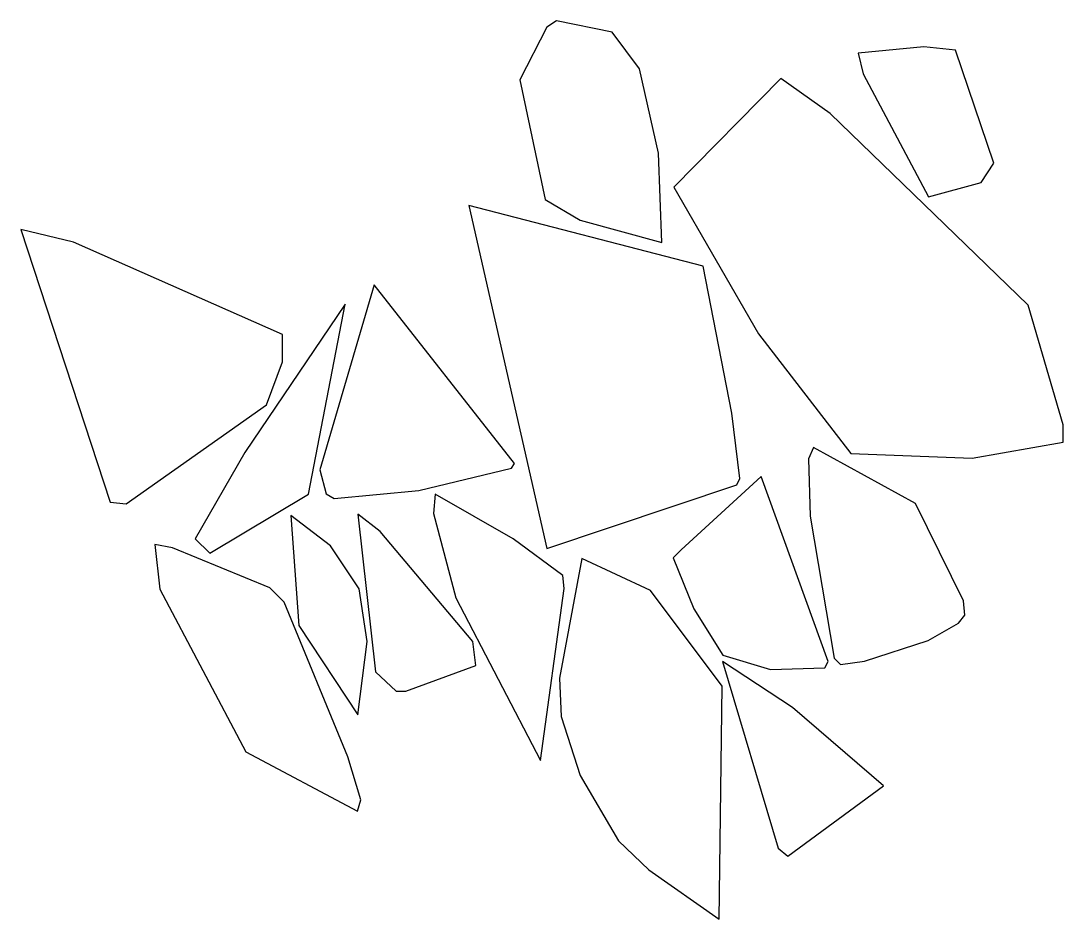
# Model space of a CAD drawing. Header units: metres. Extents: x 193 to 846, y 177 to 740.
import ezdxf

# ---------------------------------------------------------------- set-up
doc = ezdxf.new("R2010")
doc.units = ezdxf.units.M

msp = doc.modelspace()

# ---------------------------------------------------------------- linework, layer by layer
for points in [[(594.79, 601), (592.79, 657), (580.79, 710), (563.79, 733), (528.79, 740), (522.79, 736), (505.79, 703), (521.79, 628), (543.79, 615), (594.79, 601)], [(794.97, 638.69), (802.97, 650.69), (778.97, 721.69), (758.97, 723.69), (717.97, 719.69), (720.97, 706.69), (761.97, 629.69), (794.97, 638.69)], [(846.37, 475.82), (846.37, 486.82), (824.37, 561.82), (700.37, 681.82), (669.37, 703.82), (602.37, 635.82), (655.37, 543.82), (713.37, 468.82), (789.37, 465.82), (846.37, 475.82)], [(641.83, 449.13), (643.83, 453.13), (638.83, 494.13), (620.83, 586.13), (473.83, 624.13), (522.83, 409.13), (641.83, 449.13)], [(347.18, 499.26), (357.18, 526.26), (357.18, 543.26), (226.18, 601.26), (193.18, 609.26), (249.18, 438.26), (259.18, 437.26), (347.18, 499.26)], [(500.62, 459.53), (502.62, 462.53), (414.62, 574.53), (380.62, 458.53), (384.62, 443.53), (389.62, 440.53), (442.62, 445.53), (500.62, 459.53)], [(311.52, 406.35), (373.52, 443.35), (396.52, 562.35), (333.52, 469.35), (302.52, 415.35), (311.52, 406.35)], [(780.82, 362.48), (784.82, 367.48), (783.82, 376.48), (753.82, 437.48), (689.82, 472.48), (686.82, 465.48), (687.82, 429.48), (702.82, 340.48), (706.82, 336.48), (721.82, 338.48), (761.82, 351.48), (780.82, 362.48)], [(697.03, 334.32), (699.03, 338.32), (657.03, 454.32), (607.03, 408.32), (602.03, 403.32), (615.03, 371.32), (633.03, 342.32), (663.03, 333.32), (697.03, 334.32)], [(518.77, 276.19), (533.77, 384.19), (532.77, 392.19), (501.77, 415.19), (452.77, 443.19), (451.77, 431.19), (465.77, 378.19), (518.77, 276.19)], [(404.29, 304.93), (410.29, 350.93), (405.29, 383.93), (387.29, 410.93), (362.29, 429.93), (367.29, 360.93), (404.29, 304.93)], [(478.4, 335.82), (476.4, 350.82), (418.4, 419.82), (404.4, 430.82), (415.4, 331.82), (428.4, 319.82), (434.4, 319.82), (478.4, 335.82)], [(404.19, 244.63), (406.19, 251.63), (398.19, 278.63), (358.19, 375.63), (349.19, 384.63), (288.19, 409.63), (277.19, 411.63), (280.19, 383.63), (334.19, 281.63), (404.19, 244.63)], [(630.77, 176.83), (632.77, 322.83), (587.77, 382.83), (544.77, 402.83), (530.77, 327.83), (531.77, 303.83), (543.77, 266.83), (567.77, 225.83), (586.77, 207.83), (630.77, 176.83)], [(673.86, 216.42), (733.86, 260.42), (676.86, 309.42), (632.86, 338.42), (667.86, 221.42), (673.86, 216.42)]]:
    msp.add_lwpolyline(points)

doc.saveas('drawing.dxf')
